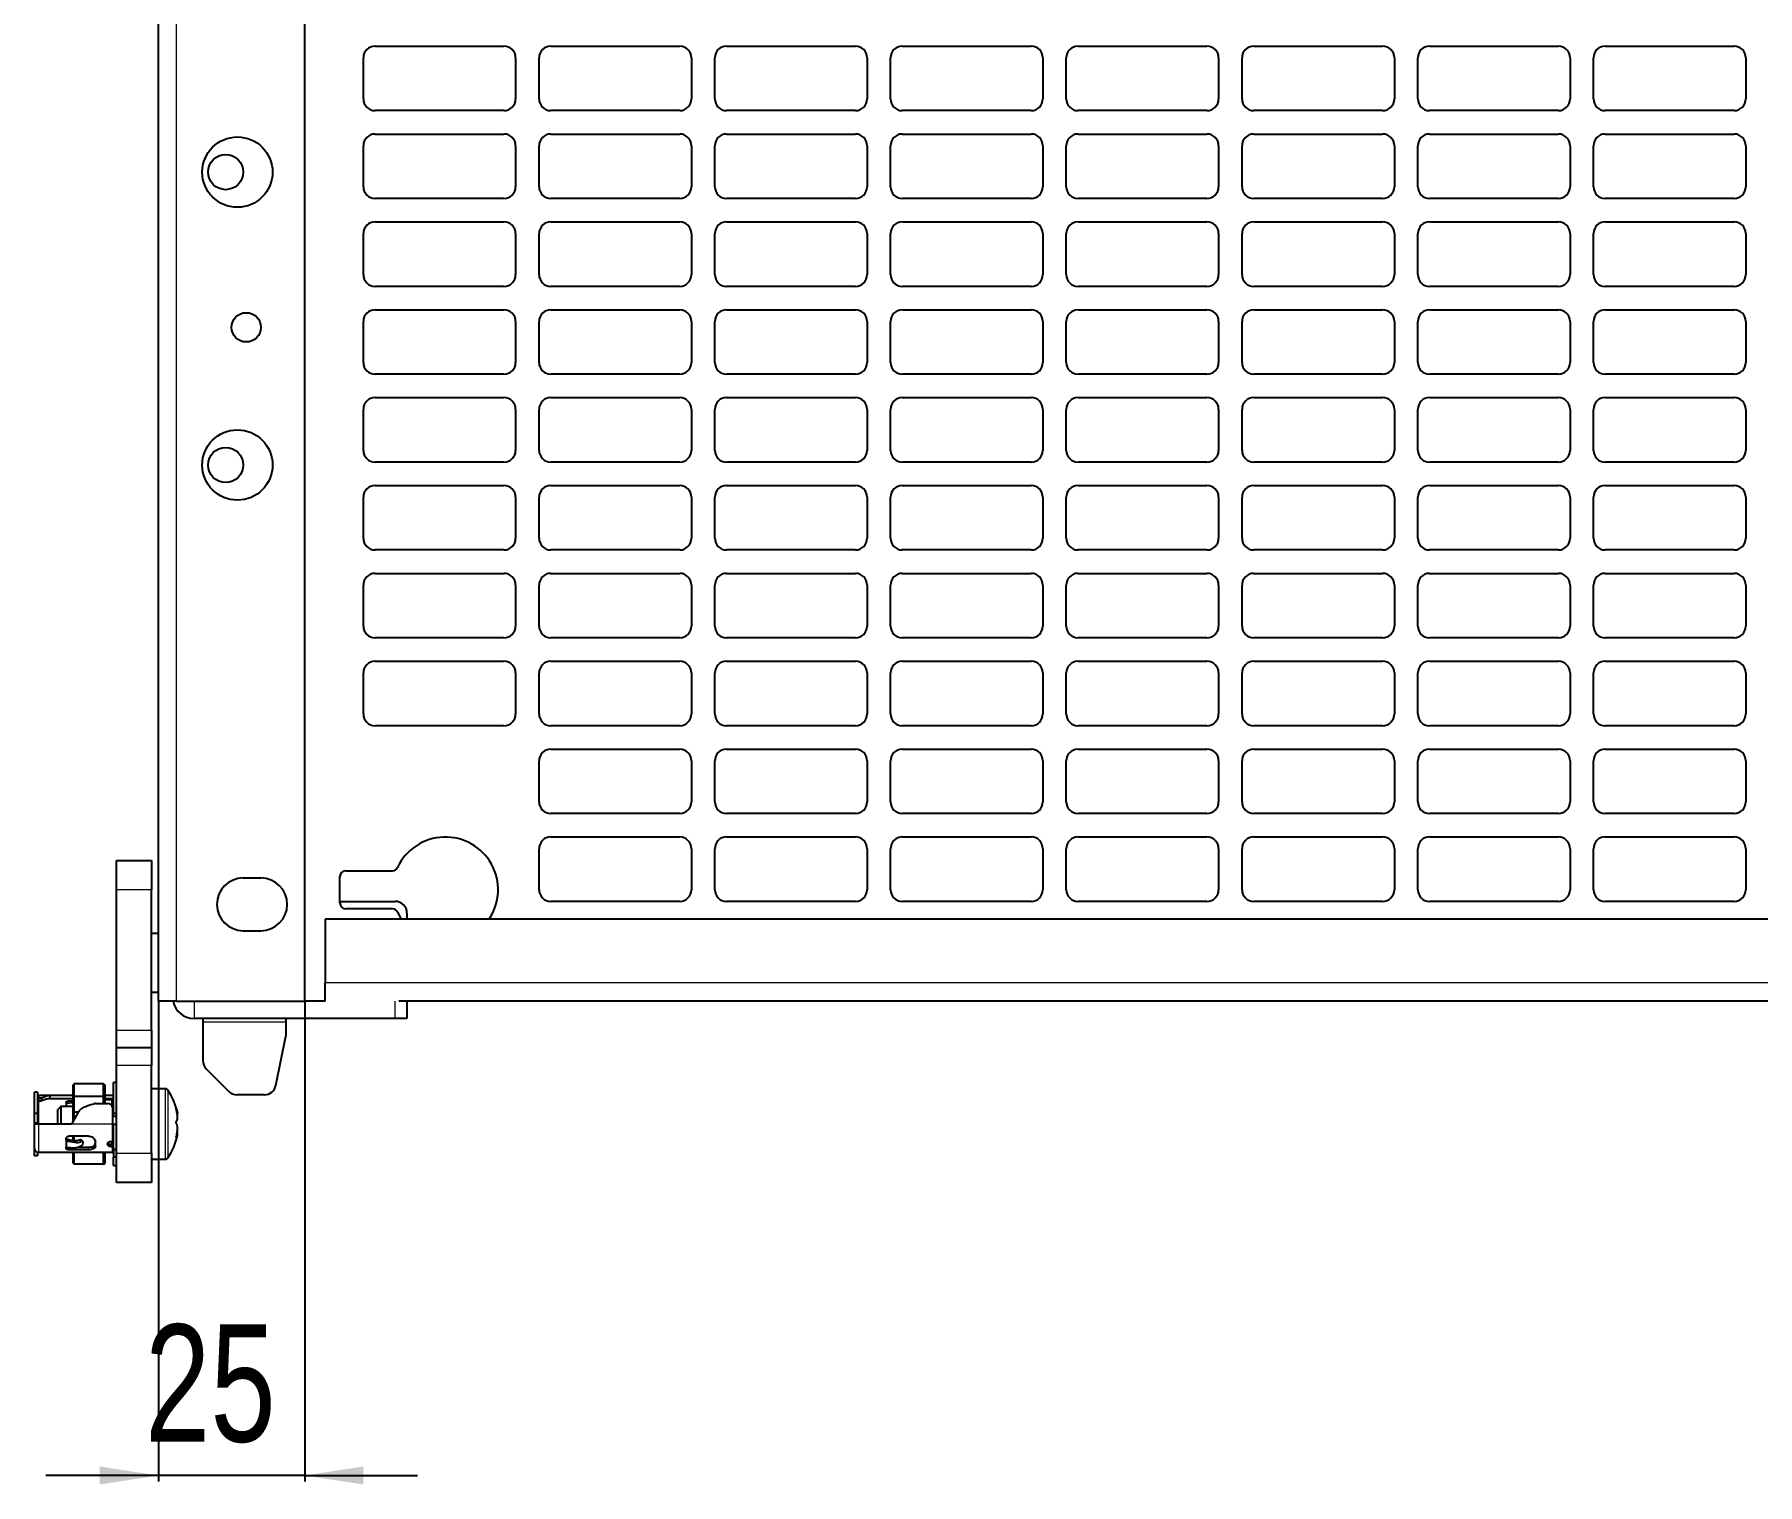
# Model space of a CAD drawing. Header units: millimetres. Extents: x -403 to 1106, y 650 to 1898.
# Drawn here: x 534.2 to 828.3, y 779.8 to 1027.4 of the extents above; entities that cross this region are included whole.
import ezdxf

# ---------------------------------------------------------------- set-up
doc = ezdxf.new("R2010")
doc.units = ezdxf.units.MM
doc.layers.add('FORMAT', color=7, linetype='Continuous')
doc.styles.add('SLDTEXTSTYLE0', font='TXT', dxfattribs={"width": 0.75})
doc.dimstyles.new('SLDDIMSTYLE1', dxfattribs={"dimtxt": 20, "dimasz": 10, "dimexe": 0, "dimexo": 0.0625, "dimgap": 5, "dimtad": 2, "dimdec": 1, "dimrnd": 1e-09, "dimzin": 12, "dimdsep": 46, "dimtxsty": 'SLDTEXTSTYLE0', "dimsah": 1, "dimcen": 0.09, "dimadec": 0, "dimazin": 3, "dimtfac": 1, "dimtmove": 0, "dimatfit": 0, "dimfxl": 0, "dimfrac": 2, "dimtolj": 1, "dimtzin": 12, "dimarcsym": 0})

# ---------------------------------------------------------------- blocks, each defined once
blk = doc.blocks.new('_D_7')
at = {"layer": 'FORMAT'}
for p, q in [((555.31, 862.35), (555.31, 780.36)), ((580.31, 862.35), (580.31, 780.36)), ((555.31, 781.36), (536.08, 781.36)), ((580.31, 781.36), (555.31, 781.36)), ((580.31, 781.36), (599.54, 781.36))]:
    blk.add_line(p, q, dxfattribs=at)
for points in [[(555.31, 781.36), (545.31, 782.9), (545.31, 779.82)], [(580.31, 781.36), (590.31, 779.82), (590.31, 782.9)]]:
    blk.add_solid(points, dxfattribs=at)
at = {"layer": 'FORMAT', "insert": (553.04, 807.14), "char_height": 20, "attachment_point": 1, "style": 'SLDTEXTSTYLE0'}
blk.add_mtext('25', dxfattribs=at)

msp = doc.modelspace()

# ---------------------------------------------------------------- linework, layer by layer
at = {"color": 7, "linetype": 'Continuous', "lineweight": 25}
for p, q in [((555.31, 862.36), (555.31, 1745.36)), ((580.31, 862.36), (580.31, 1716.16)), ((592.31, 1025.36), (614.31, 1025.36)), ((622.31, 1025.36), (644.31, 1025.36)), ((652.31, 1025.36), (674.31, 1025.36)), ((682.31, 1025.36), (704.31, 1025.36)), ((712.31, 1025.36), (734.31, 1025.36)), ((742.31, 1025.36), (764.31, 1025.36)), ((772.31, 1025.36), (794.31, 1025.36)), ((802.31, 1025.36), (824.31, 1025.36)), ((590.31, 1016.36), (590.31, 1023.36)), ((616.31, 1023.36), (616.31, 1016.36)), ((620.31, 1016.36), (620.31, 1023.36)), ((646.31, 1023.36), (646.31, 1016.36)), ((650.31, 1016.36), (650.31, 1023.36)), ((676.31, 1023.36), (676.31, 1016.36)), ((680.31, 1016.36), (680.31, 1023.36)), ((706.31, 1023.36), (706.31, 1016.36)), ((710.31, 1016.36), (710.31, 1023.36)), ((736.31, 1023.36), (736.31, 1016.36)), ((740.31, 1016.36), (740.31, 1023.36)), ((766.31, 1023.36), (766.31, 1016.36)), ((770.31, 1016.36), (770.31, 1023.36)), ((796.31, 1023.36), (796.31, 1016.36)), ((800.31, 1016.36), (800.31, 1023.36)), ((826.31, 1023.36), (826.31, 1016.36)), ((614.31, 1014.36), (592.31, 1014.36)), ((644.31, 1014.36), (622.31, 1014.36)), ((674.31, 1014.36), (652.31, 1014.36)), ((704.31, 1014.36), (682.31, 1014.36)), ((734.31, 1014.36), (712.31, 1014.36)), ((764.31, 1014.36), (742.31, 1014.36)), ((794.31, 1014.36), (772.31, 1014.36)), ((824.31, 1014.36), (802.31, 1014.36)), ((592.31, 1010.36), (614.31, 1010.36)), ((622.31, 1010.36), (644.31, 1010.36)), ((652.31, 1010.36), (674.31, 1010.36)), ((682.31, 1010.36), (704.31, 1010.36)), ((712.31, 1010.36), (734.31, 1010.36)), ((742.31, 1010.36), (764.31, 1010.36)), ((772.31, 1010.36), (794.31, 1010.36)), ((802.31, 1010.36), (824.31, 1010.36)), ((590.31, 1001.36), (590.31, 1008.36)), ((616.31, 1008.36), (616.31, 1001.36)), ((620.31, 1001.36), (620.31, 1008.36)), ((646.31, 1008.36), (646.31, 1001.36)), ((650.31, 1001.36), (650.31, 1008.36)), ((676.31, 1008.36), (676.31, 1001.36)), ((680.31, 1001.36), (680.31, 1008.36)), ((706.31, 1008.36), (706.31, 1001.36)), ((710.31, 1001.36), (710.31, 1008.36)), ((736.31, 1008.36), (736.31, 1001.36)), ((740.31, 1001.36), (740.31, 1008.36)), ((766.31, 1008.36), (766.31, 1001.36)), ((770.31, 1001.36), (770.31, 1008.36)), ((796.31, 1008.36), (796.31, 1001.36)), ((800.31, 1001.36), (800.31, 1008.36)), ((826.31, 1008.36), (826.31, 1001.36)), ((614.31, 999.36), (592.31, 999.36)), ((644.31, 999.36), (622.31, 999.36)), ((674.31, 999.36), (652.31, 999.36)), ((704.31, 999.36), (682.31, 999.36)), ((734.31, 999.36), (712.31, 999.36)), ((764.31, 999.36), (742.31, 999.36)), ((794.31, 999.36), (772.31, 999.36)), ((824.31, 999.36), (802.31, 999.36)), ((592.31, 995.36), (614.31, 995.36)), ((622.31, 995.36), (644.31, 995.36)), ((652.31, 995.36), (674.31, 995.36)), ((682.31, 995.36), (704.31, 995.36)), ((712.31, 995.36), (734.31, 995.36)), ((742.31, 995.36), (764.31, 995.36)), ((772.31, 995.36), (794.31, 995.36)), ((802.31, 995.36), (824.31, 995.36)), ((590.31, 986.36), (590.31, 993.36)), ((616.31, 993.36), (616.31, 986.36)), ((620.31, 986.36), (620.31, 993.36)), ((646.31, 993.36), (646.31, 986.36)), ((650.31, 986.36), (650.31, 993.36)), ((676.31, 993.36), (676.31, 986.36)), ((680.31, 986.36), (680.31, 993.36)), ((706.31, 993.36), (706.31, 986.36)), ((710.31, 986.36), (710.31, 993.36)), ((736.31, 993.36), (736.31, 986.36)), ((740.31, 986.36), (740.31, 993.36)), ((766.31, 993.36), (766.31, 986.36)), ((770.31, 986.36), (770.31, 993.36)), ((796.31, 993.36), (796.31, 986.36)), ((800.31, 986.36), (800.31, 993.36)), ((826.31, 993.36), (826.31, 986.36)), ((614.31, 984.36), (592.31, 984.36)), ((644.31, 984.36), (622.31, 984.36)), ((674.31, 984.36), (652.31, 984.36)), ((704.31, 984.36), (682.31, 984.36)), ((734.31, 984.36), (712.31, 984.36)), ((764.31, 984.36), (742.31, 984.36)), ((794.31, 984.36), (772.31, 984.36)), ((824.31, 984.36), (802.31, 984.36)), ((592.31, 980.36), (614.31, 980.36)), ((622.31, 980.36), (644.31, 980.36)), ((652.31, 980.36), (674.31, 980.36)), ((682.31, 980.36), (704.31, 980.36)), ((712.31, 980.36), (734.31, 980.36)), ((742.31, 980.36), (764.31, 980.36)), ((772.31, 980.36), (794.31, 980.36)), ((802.31, 980.36), (824.31, 980.36)), ((590.31, 971.36), (590.31, 978.36)), ((616.31, 978.36), (616.31, 971.36)), ((620.31, 971.36), (620.31, 978.36)), ((646.31, 978.36), (646.31, 971.36)), ((650.31, 971.36), (650.31, 978.36)), ((676.31, 978.36), (676.31, 971.36)), ((680.31, 971.36), (680.31, 978.36)), ((706.31, 978.36), (706.31, 971.36)), ((710.31, 971.36), (710.31, 978.36)), ((736.31, 978.36), (736.31, 971.36)), ((740.31, 971.36), (740.31, 978.36)), ((766.31, 978.36), (766.31, 971.36)), ((770.31, 971.36), (770.31, 978.36)), ((796.31, 978.36), (796.31, 971.36)), ((800.31, 971.36), (800.31, 978.36)), ((826.31, 978.36), (826.31, 971.36)), ((614.31, 969.36), (592.31, 969.36)), ((644.31, 969.36), (622.31, 969.36)), ((674.31, 969.36), (652.31, 969.36)), ((704.31, 969.36), (682.31, 969.36)), ((734.31, 969.36), (712.31, 969.36)), ((764.31, 969.36), (742.31, 969.36)), ((794.31, 969.36), (772.31, 969.36)), ((824.31, 969.36), (802.31, 969.36)), ((592.31, 965.36), (614.31, 965.36)), ((622.31, 965.36), (644.31, 965.36)), ((652.31, 965.36), (674.31, 965.36)), ((682.31, 965.36), (704.31, 965.36)), ((712.31, 965.36), (734.31, 965.36)), ((742.31, 965.36), (764.31, 965.36)), ((772.31, 965.36), (794.31, 965.36)), ((802.31, 965.36), (824.31, 965.36)), ((590.31, 956.36), (590.31, 963.36)), ((616.31, 963.36), (616.31, 956.36)), ((620.31, 956.36), (620.31, 963.36)), ((646.31, 963.36), (646.31, 956.36)), ((650.31, 956.36), (650.31, 963.36)), ((676.31, 963.36), (676.31, 956.36)), ((680.31, 956.36), (680.31, 963.36)), ((706.31, 963.36), (706.31, 956.36)), ((710.31, 956.36), (710.31, 963.36)), ((736.31, 963.36), (736.31, 956.36)), ((740.31, 956.36), (740.31, 963.36)), ((766.31, 963.36), (766.31, 956.36)), ((770.31, 956.36), (770.31, 963.36)), ((796.31, 963.36), (796.31, 956.36)), ((800.31, 956.36), (800.31, 963.36)), ((826.31, 963.36), (826.31, 956.36)), ((614.31, 954.36), (592.31, 954.36)), ((644.31, 954.36), (622.31, 954.36)), ((674.31, 954.36), (652.31, 954.36)), ((704.31, 954.36), (682.31, 954.36)), ((734.31, 954.36), (712.31, 954.36)), ((764.31, 954.36), (742.31, 954.36)), ((794.31, 954.36), (772.31, 954.36)), ((824.31, 954.36), (802.31, 954.36)), ((592.31, 950.36), (614.31, 950.36)), ((622.31, 950.36), (644.31, 950.36)), ((652.31, 950.36), (674.31, 950.36)), ((682.31, 950.36), (704.31, 950.36)), ((712.31, 950.36), (734.31, 950.36)), ((742.31, 950.36), (764.31, 950.36)), ((772.31, 950.36), (794.31, 950.36)), ((802.31, 950.36), (824.31, 950.36)), ((590.31, 941.36), (590.31, 948.36)), ((616.31, 948.36), (616.31, 941.36)), ((620.31, 941.36), (620.31, 948.36)), ((646.31, 948.36), (646.31, 941.36)), ((650.31, 941.36), (650.31, 948.36)), ((676.31, 948.36), (676.31, 941.36)), ((680.31, 941.36), (680.31, 948.36)), ((706.31, 948.36), (706.31, 941.36)), ((710.31, 941.36), (710.31, 948.36)), ((736.31, 948.36), (736.31, 941.36)), ((740.31, 941.36), (740.31, 948.36)), ((766.31, 948.36), (766.31, 941.36)), ((770.31, 941.36), (770.31, 948.36)), ((796.31, 948.36), (796.31, 941.36)), ((800.31, 941.36), (800.31, 948.36)), ((826.31, 948.36), (826.31, 941.36)), ((614.31, 939.36), (592.31, 939.36)), ((644.31, 939.36), (622.31, 939.36)), ((674.31, 939.36), (652.31, 939.36)), ((704.31, 939.36), (682.31, 939.36)), ((734.31, 939.36), (712.31, 939.36)), ((764.31, 939.36), (742.31, 939.36)), ((794.31, 939.36), (772.31, 939.36)), ((824.31, 939.36), (802.31, 939.36)), ((590.31, 926.36), (590.31, 933.36)), ((592.31, 935.36), (614.31, 935.36)), ((616.31, 933.36), (616.31, 926.36)), ((620.31, 926.36), (620.31, 933.36)), ((622.31, 935.36), (644.31, 935.36)), ((646.31, 933.36), (646.31, 926.36)), ((650.31, 926.36), (650.31, 933.36)), ((652.31, 935.36), (674.31, 935.36)), ((676.31, 933.36), (676.31, 926.36)), ((680.31, 926.36), (680.31, 933.36)), ((682.31, 935.36), (704.31, 935.36)), ((706.31, 933.36), (706.31, 926.36)), ((710.31, 926.36), (710.31, 933.36)), ((712.31, 935.36), (734.31, 935.36)), ((736.31, 933.36), (736.31, 926.36)), ((740.31, 926.36), (740.31, 933.36)), ((742.31, 935.36), (764.31, 935.36)), ((766.31, 933.36), (766.31, 926.36)), ((770.31, 926.36), (770.31, 933.36)), ((772.31, 935.36), (794.31, 935.36)), ((796.31, 933.36), (796.31, 926.36)), ((800.31, 926.36), (800.31, 933.36)), ((802.31, 935.36), (824.31, 935.36)), ((826.31, 933.36), (826.31, 926.36)), ((614.31, 924.36), (592.31, 924.36)), ((644.31, 924.36), (622.31, 924.36)), ((674.31, 924.36), (652.31, 924.36)), ((704.31, 924.36), (682.31, 924.36)), ((734.31, 924.36), (712.31, 924.36)), ((764.31, 924.36), (742.31, 924.36)), ((794.31, 924.36), (772.31, 924.36)), ((824.31, 924.36), (802.31, 924.36)), ((590.31, 911.36), (590.31, 918.36)), ((592.31, 920.36), (614.31, 920.36)), ((616.31, 918.36), (616.31, 911.36)), ((620.31, 911.36), (620.31, 918.36)), ((622.31, 920.36), (644.31, 920.36)), ((646.31, 918.36), (646.31, 911.36)), ((650.31, 911.36), (650.31, 918.36)), ((652.31, 920.36), (674.31, 920.36)), ((676.31, 918.36), (676.31, 911.36)), ((680.31, 911.36), (680.31, 918.36)), ((682.31, 920.36), (704.31, 920.36)), ((706.31, 918.36), (706.31, 911.36)), ((710.31, 911.36), (710.31, 918.36)), ((712.31, 920.36), (734.31, 920.36)), ((736.31, 918.36), (736.31, 911.36)), ((740.31, 911.36), (740.31, 918.36)), ((742.31, 920.36), (764.31, 920.36)), ((766.31, 918.36), (766.31, 911.36)), ((770.31, 911.36), (770.31, 918.36)), ((772.31, 920.36), (794.31, 920.36)), ((796.31, 918.36), (796.31, 911.36)), ((800.31, 911.36), (800.31, 918.36)), ((802.31, 920.36), (824.31, 920.36)), ((826.31, 918.36), (826.31, 911.36)), ((614.31, 909.36), (592.31, 909.36)), ((644.31, 909.36), (622.31, 909.36)), ((674.31, 909.36), (652.31, 909.36)), ((704.31, 909.36), (682.31, 909.36)), ((734.31, 909.36), (712.31, 909.36)), ((764.31, 909.36), (742.31, 909.36)), ((794.31, 909.36), (772.31, 909.36)), ((824.31, 909.36), (802.31, 909.36)), ((620.31, 896.36), (620.31, 903.36)), ((622.31, 905.36), (644.31, 905.36)), ((646.31, 903.36), (646.31, 896.36)), ((650.31, 896.36), (650.31, 903.36)), ((652.31, 905.36), (674.31, 905.36)), ((676.31, 903.36), (676.31, 896.36)), ((680.31, 896.36), (680.31, 903.36)), ((682.31, 905.36), (704.31, 905.36)), ((706.31, 903.36), (706.31, 896.36)), ((710.31, 896.36), (710.31, 903.36)), ((712.31, 905.36), (734.31, 905.36)), ((736.31, 903.36), (736.31, 896.36)), ((740.31, 896.36), (740.31, 903.36)), ((742.31, 905.36), (764.31, 905.36)), ((766.31, 903.36), (766.31, 896.36)), ((770.31, 896.36), (770.31, 903.36)), ((772.31, 905.36), (794.31, 905.36)), ((796.31, 903.36), (796.31, 896.36)), ((800.31, 896.36), (800.31, 903.36)), ((802.31, 905.36), (824.31, 905.36)), ((826.31, 903.36), (826.31, 896.36)), ((644.31, 894.36), (622.31, 894.36)), ((674.31, 894.36), (652.31, 894.36)), ((704.31, 894.36), (682.31, 894.36)), ((734.31, 894.36), (712.31, 894.36)), ((764.31, 894.36), (742.31, 894.36)), ((794.31, 894.36), (772.31, 894.36)), ((824.31, 894.36), (802.31, 894.36)), ((620.31, 881.36), (620.31, 888.36)), ((622.31, 890.36), (644.31, 890.36)), ((646.31, 888.36), (646.31, 881.36)), ((650.31, 881.36), (650.31, 888.36)), ((652.31, 890.36), (674.31, 890.36)), ((676.31, 888.36), (676.31, 881.36)), ((680.31, 881.36), (680.31, 888.36)), ((682.31, 890.36), (704.31, 890.36)), ((706.31, 888.36), (706.31, 881.36)), ((710.31, 881.36), (710.31, 888.36)), ((712.31, 890.36), (734.31, 890.36)), ((736.31, 888.36), (736.31, 881.36)), ((740.31, 881.36), (740.31, 888.36)), ((742.31, 890.36), (764.31, 890.36)), ((766.31, 888.36), (766.31, 881.36)), ((770.31, 881.36), (770.31, 888.36)), ((772.31, 890.36), (794.31, 890.36)), ((796.31, 888.36), (796.31, 881.36)), ((800.31, 881.36), (800.31, 888.36)), ((802.31, 890.36), (824.31, 890.36)), ((826.31, 888.36), (826.31, 881.36)), ((548.16, 886.36), (554.16, 886.36)), ((548.16, 881.36), (548.16, 886.36)), ((554.16, 886.36), (554.16, 881.36)), ((569.81, 883.36), (572.81, 883.36)), ((586.31, 879.1), (586.31, 883.6)), ((587.31, 884.6), (595.26, 884.6)), ((548.16, 857.36), (548.16, 881.36)), ((554.16, 857.36), (554.16, 881.36)), ((586.31, 879.36), (595.76, 879.36)), ((595.26, 878.1), (587.31, 878.1)), ((596.83, 876.35), (596.17, 877.52)), ((597.76, 877.36), (597.76, 876.35)), ((644.31, 879.36), (622.31, 879.36)), ((674.31, 879.36), (652.31, 879.36)), ((704.31, 879.36), (682.31, 879.36)), ((734.31, 879.36), (712.31, 879.36)), ((764.31, 879.36), (742.31, 879.36)), ((794.31, 879.36), (772.31, 879.36)), ((824.31, 879.36), (802.31, 879.36)), ((555.31, 873.86), (554.16, 873.86)), ((569.81, 874.36), (572.81, 874.36)), ((1012.81, 876.35), (583.81, 876.35)), ((583.81, 876.35), (583.81, 865.45)), ((583.81, 862.35), (583.81, 865.45)), ((554.16, 863.86), (555.31, 863.86)), ((558.41, 862.36), (555.31, 862.36)), ((558.41, 862.36), (580.31, 862.36)), ((583.81, 862.36), (580.31, 862.36)), ((999.74, 862.35), (596.39, 862.35)), ((597.76, 862.35), (597.76, 859.36)), ((595.76, 859.36), (561.41, 859.36)), ((562.91, 859.36), (562.91, 858.76)), ((577.06, 859.36), (577.06, 858.76)), ((597.76, 859.36), (595.76, 859.36)), ((548.16, 854.36), (548.16, 857.36)), ((554.16, 857.36), (554.16, 854.36)), ((562.91, 858.76), (562.91, 852.19)), ((575.38, 847.96), (577.06, 856.36)), ((577.06, 858.76), (577.06, 856.36)), ((554.16, 854.36), (548.16, 854.36)), ((548.16, 851.36), (548.16, 854.36)), ((554.16, 854.36), (554.16, 851.36)), ((548.16, 836.36), (548.16, 851.36)), ((554.16, 836.36), (554.16, 851.36)), ((563.5, 850.77), (567.33, 846.94)), ((540.88, 848.2), (540.76, 847.97)), ((540.76, 846.02), (540.76, 847.97)), ((540.88, 848.2), (540.88, 846.05)), ((545.96, 848.2), (540.88, 848.2)), ((545.96, 846.05), (545.96, 848.2)), ((546.16, 848.07), (545.96, 848.2)), ((546.16, 848.07), (546.16, 846.04)), ((548.16, 848.46), (547.66, 848.46)), ((547.66, 843.19), (547.66, 848.46)), ((556.49, 847.36), (554.16, 847.36)), ((534.16, 843.18), (534.16, 846.79)), ((534.66, 846.79), (534.16, 846.79)), ((534.66, 846.79), (534.66, 843.18)), ((536.86, 846.21), (534.86, 846.21)), ((535.36, 845.75), (534.86, 845.75)), ((534.86, 845.75), (534.86, 845.3)), ((534.86, 845.3), (535.36, 845.3)), ((535.36, 845.3), (535.36, 845.75)), ((536.86, 845.71), (536.86, 846.21)), ((540.76, 846.21), (536.86, 846.21)), ((536.86, 845.71), (540.76, 845.71)), ((538.66, 844.36), (538.16, 843.86)), ((540.76, 844.36), (538.66, 844.36)), ((538.66, 844.36), (538.66, 841.36)), ((539.56, 845.06), (539.56, 844.9)), ((539.56, 844.9), (540.76, 845.02)), ((539.56, 844.9), (539.56, 844.36)), ((540.06, 845.3), (540.76, 845.3)), ((540.88, 846.05), (540.76, 846.02)), ((540.76, 843.36), (540.76, 846.02)), ((545.96, 846.05), (540.88, 846.05)), ((540.88, 846.05), (540.88, 843.36)), ((544.56, 844.86), (546.71, 844.86)), ((546.16, 846.04), (545.96, 846.05)), ((545.96, 844.86), (545.96, 846.05)), ((547.46, 846.21), (546.16, 846.21)), ((546.16, 846.04), (546.16, 844.86)), ((546.16, 845.71), (547.46, 845.71)), ((547.36, 845.51), (546.16, 845.51)), ((547.36, 845.51), (547.36, 844.48)), ((547.36, 844.81), (547.46, 844.81)), ((547.66, 844.36), (547.42, 844.36)), ((573.42, 846.36), (568.74, 846.36)), ((534.66, 843.18), (534.16, 843.18)), ((534.16, 841.49), (534.16, 843.18)), ((534.66, 841.49), (534.16, 841.49)), ((534.16, 841.36), (534.16, 841.49)), ((534.86, 841.36), (534.16, 841.36)), ((534.16, 837.21), (534.16, 841.36)), ((534.66, 843.18), (534.66, 841.49)), ((534.66, 841.49), (534.66, 841.36)), ((540.46, 841.36), (534.86, 841.36)), ((538.16, 841.36), (538.16, 843.86)), ((541.62, 843.36), (540.46, 841.36)), ((540.88, 843.36), (540.76, 843.36)), ((540.76, 841.88), (540.76, 843.36)), ((541.62, 843.36), (540.88, 843.36)), ((540.88, 843.36), (540.88, 842.08)), ((547.46, 844.11), (547.46, 841.36)), ((547.66, 842.8), (547.46, 842.81)), ((547.66, 841.36), (547.46, 841.36)), ((547.66, 843.19), (548.16, 843.19)), ((547.66, 842.66), (547.66, 843.19)), ((548.16, 842.66), (547.66, 842.66)), ((547.66, 837.03), (547.66, 841.36)), ((547.66, 841.36), (548.16, 841.36)), ((539.56, 838.54), (539.56, 838.87)), ((539.56, 838.54), (539.56, 837.41)), ((543.36, 839.31), (540.06, 839.31)), ((540.76, 838.58), (540.76, 839.31)), ((540.88, 839.31), (540.88, 838.54)), ((542.45, 838.3), (542.21, 838.6)), ((547.21, 838.4), (547.46, 838.4)), ((547.36, 838.4), (547.36, 837.91)), ((547.36, 838.36), (547.62, 838.36)), ((534.16, 835.93), (534.16, 837.21)), ((534.66, 835.93), (534.16, 835.93)), ((534.66, 836.54), (534.66, 835.93)), ((536.86, 836.51), (534.86, 836.51)), ((547.46, 836.51), (536.86, 836.51)), ((539.56, 837.2), (539.56, 837.41)), ((543.36, 836.96), (540.06, 836.96)), ((540.76, 834.74), (540.76, 836.51)), ((540.88, 836.51), (540.88, 834.51)), ((541.64, 837.41), (543.36, 837.41)), ((542.49, 838.16), (542.49, 838.14)), ((544.56, 837.61), (544.56, 838.28)), ((545.96, 834.51), (545.96, 836.51)), ((546.16, 836.51), (546.16, 834.64)), ((546.66, 837.87), (546.66, 837.99)), ((547.21, 837.91), (547.46, 837.91)), ((547.21, 837.51), (547.46, 837.51)), ((548.16, 837.03), (547.66, 837.03)), ((547.66, 837.03), (547.66, 835.72)), ((548.16, 835.72), (547.66, 835.72)), ((547.66, 834.26), (547.66, 835.72)), ((548.16, 831.36), (548.16, 836.36)), ((554.16, 836.36), (554.16, 831.36)), ((540.76, 834.74), (540.88, 834.51)), ((545.96, 834.51), (540.88, 834.51)), ((545.96, 834.51), (546.16, 834.64)), ((547.66, 834.26), (548.16, 834.26)), ((554.16, 835.36), (556.49, 835.36)), ((554.16, 831.36), (548.16, 831.36))]:
    msp.add_line(p, q, dxfattribs=at)
at = {"color": 8, "linetype": 'Continuous', "lineweight": 18}
for p, q in [((558.41, 862.36), (558.41, 1716.16)), ((554.16, 881.36), (548.16, 881.36)), ((1012.81, 865.45), (583.81, 865.45)), ((561.41, 862.36), (561.41, 859.36)), ((595.76, 859.36), (595.76, 862.35)), ((548.16, 857.36), (554.16, 857.36)), ((577.06, 858.76), (562.91, 858.76)), ((554.16, 851.36), (548.16, 851.36)), ((556.49, 847.36), (556.49, 844.92)), ((534.86, 845.1), (534.86, 841.36)), ((547.46, 844.81), (547.46, 845.71)), ((556.49, 844.92), (556.49, 835.36)), ((556.93, 847.13), (556.93, 844.78)), ((556.93, 844.78), (556.93, 835.59)), ((534.86, 841.36), (534.86, 836.51)), ((547.46, 841.36), (540.46, 841.36)), ((547.46, 838.4), (547.46, 841.36)), ((540.06, 837.41), (540.06, 836.96)), ((543.36, 836.96), (543.36, 837.41)), ((547.21, 837.91), (547.21, 837.51)), ((547.46, 836.51), (547.46, 837.51)), ((548.16, 836.36), (554.16, 836.36))]:
    msp.add_line(p, q, dxfattribs=at)
at = {"color": 7, "linetype": 'Continuous', "lineweight": 25, "flags": 128}
for points in [[(534.86, 846.21), (534.73, 846.19), (534.66, 846.18)], [(547.66, 845.74), (547.6, 845.72), (547.46, 845.71)], [(547.66, 844.83), (547.6, 844.82), (547.46, 844.81)], [(547.36, 838.23), (547.41, 838.32), (547.42, 838.36)], [(547.66, 838.28), (547.66, 838.31), (547.65, 838.33), (547.63, 838.35), (547.6, 838.37), (547.57, 838.38), (547.54, 838.4), (547.5, 838.4), (547.46, 838.4)], [(547.66, 837.88), (547.6, 837.9), (547.46, 837.91)]]:
    msp.add_lwpolyline(points, dxfattribs=at)
at = {"color": 7, "linetype": 'Continuous', "lineweight": 25}
for centre, radius in [((568.81, 1003.86), 6), ((566.81, 1003.86), 3), ((570.31, 977.36), 2.5), ((568.81, 953.86), 6), ((566.81, 953.86), 3)]:
    msp.add_circle(centre, radius, dxfattribs=at)
for centre, radius, start, end in [((592.31, 1023.36), 2, 90, 180), ((614.31, 1023.36), 2, 0, 90), ((622.31, 1023.36), 2, 90, 180), ((644.31, 1023.36), 2, 0, 90), ((652.31, 1023.36), 2, 90, 180), ((674.31, 1023.36), 2, 0, 90), ((682.31, 1023.36), 2, 90, 180), ((704.31, 1023.36), 2, 0, 90), ((712.31, 1023.36), 2, 90, 180), ((734.31, 1023.36), 2, 0, 90), ((742.31, 1023.36), 2, 90, 180), ((764.31, 1023.36), 2, 0, 90), ((772.31, 1023.36), 2, 90, 180), ((794.31, 1023.36), 2, 0, 90), ((802.31, 1023.36), 2, 90, 180), ((824.31, 1023.36), 2, 0, 90), ((592.31, 1016.36), 2, 180, 270), ((614.31, 1016.36), 2, 270, 0), ((622.31, 1016.36), 2, 180, 270), ((644.31, 1016.36), 2, 270, 0), ((652.31, 1016.36), 2, 180, 270), ((674.31, 1016.36), 2, 270, 0), ((682.31, 1016.36), 2, 180, 270), ((704.31, 1016.36), 2, 270, 0), ((712.31, 1016.36), 2, 180, 270), ((734.31, 1016.36), 2, 270, 0), ((742.31, 1016.36), 2, 180, 270), ((764.31, 1016.36), 2, 270, 0), ((772.31, 1016.36), 2, 180, 270), ((794.31, 1016.36), 2, 270, 0), ((802.31, 1016.36), 2, 180, 270), ((824.31, 1016.36), 2, 270, 0), ((592.31, 1008.36), 2, 90, 180), ((614.31, 1008.36), 2, 0, 90), ((622.31, 1008.36), 2, 90, 180), ((644.31, 1008.36), 2, 0, 90), ((652.31, 1008.36), 2, 90, 180), ((674.31, 1008.36), 2, 0, 90), ((682.31, 1008.36), 2, 90, 180), ((704.31, 1008.36), 2, 0, 90), ((712.31, 1008.36), 2, 90, 180), ((734.31, 1008.36), 2, 0, 90), ((742.31, 1008.36), 2, 90, 180), ((764.31, 1008.36), 2, 0, 90), ((772.31, 1008.36), 2, 90, 180), ((794.31, 1008.36), 2, 0, 90), ((802.31, 1008.36), 2, 90, 180), ((824.31, 1008.36), 2, 0, 90), ((592.31, 1001.36), 2, 180, 270), ((614.31, 1001.36), 2, 270, 0), ((622.31, 1001.36), 2, 180, 270), ((644.31, 1001.36), 2, 270, 0), ((652.31, 1001.36), 2, 180, 270), ((674.31, 1001.36), 2, 270, 0), ((682.31, 1001.36), 2, 180, 270), ((704.31, 1001.36), 2, 270, 0), ((712.31, 1001.36), 2, 180, 270), ((734.31, 1001.36), 2, 270, 0), ((742.31, 1001.36), 2, 180, 270), ((764.31, 1001.36), 2, 270, 0), ((772.31, 1001.36), 2, 180, 270), ((794.31, 1001.36), 2, 270, 0), ((802.31, 1001.36), 2, 180, 270), ((824.31, 1001.36), 2, 270, 0), ((592.31, 993.36), 2, 90, 180), ((614.31, 993.36), 2, 0, 90), ((622.31, 993.36), 2, 90, 180), ((644.31, 993.36), 2, 0, 90), ((652.31, 993.36), 2, 90, 180), ((674.31, 993.36), 2, 0, 90), ((682.31, 993.36), 2, 90, 180), ((704.31, 993.36), 2, 0, 90), ((712.31, 993.36), 2, 90, 180), ((734.31, 993.36), 2, 0, 90), ((742.31, 993.36), 2, 90, 180), ((764.31, 993.36), 2, 0, 90), ((772.31, 993.36), 2, 90, 180), ((794.31, 993.36), 2, 0, 90), ((802.31, 993.36), 2, 90, 180), ((824.31, 993.36), 2, 0, 90), ((592.31, 986.36), 2, 180, 270), ((614.31, 986.36), 2, 270, 0), ((622.31, 986.36), 2, 180, 270), ((644.31, 986.36), 2, 270, 0), ((652.31, 986.36), 2, 180, 270), ((674.31, 986.36), 2, 270, 0), ((682.31, 986.36), 2, 180, 270), ((704.31, 986.36), 2, 270, 0), ((712.31, 986.36), 2, 180, 270), ((734.31, 986.36), 2, 270, 0), ((742.31, 986.36), 2, 180, 270), ((764.31, 986.36), 2, 270, 0), ((772.31, 986.36), 2, 180, 270), ((794.31, 986.36), 2, 270, 0), ((802.31, 986.36), 2, 180, 270), ((824.31, 986.36), 2, 270, 0), ((592.31, 978.36), 2, 90, 180), ((614.31, 978.36), 2, 0, 90), ((622.31, 978.36), 2, 90, 180), ((644.31, 978.36), 2, 0, 90), ((652.31, 978.36), 2, 90, 180), ((674.31, 978.36), 2, 0, 90), ((682.31, 978.36), 2, 90, 180), ((704.31, 978.36), 2, 0, 90), ((712.31, 978.36), 2, 90, 180), ((734.31, 978.36), 2, 0, 90), ((742.31, 978.36), 2, 90, 180), ((764.31, 978.36), 2, 0, 90), ((772.31, 978.36), 2, 90, 180), ((794.31, 978.36), 2, 0, 90), ((802.31, 978.36), 2, 90, 180), ((824.31, 978.36), 2, 0, 90), ((592.31, 971.36), 2, 180, 270), ((614.31, 971.36), 2, 270, 0), ((622.31, 971.36), 2, 180, 270), ((644.31, 971.36), 2, 270, 0), ((652.31, 971.36), 2, 180, 270), ((674.31, 971.36), 2, 270, 0), ((682.31, 971.36), 2, 180, 270), ((704.31, 971.36), 2, 270, 0), ((712.31, 971.36), 2, 180, 270), ((734.31, 971.36), 2, 270, 0), ((742.31, 971.36), 2, 180, 270), ((764.31, 971.36), 2, 270, 0), ((772.31, 971.36), 2, 180, 270), ((794.31, 971.36), 2, 270, 0), ((802.31, 971.36), 2, 180, 270), ((824.31, 971.36), 2, 270, 0), ((592.31, 963.36), 2, 90, 180), ((614.31, 963.36), 2, 0, 90), ((622.31, 963.36), 2, 90, 180), ((644.31, 963.36), 2, 0, 90), ((652.31, 963.36), 2, 90, 180), ((674.31, 963.36), 2, 0, 90), ((682.31, 963.36), 2, 90, 180), ((704.31, 963.36), 2, 0, 90), ((712.31, 963.36), 2, 90, 180), ((734.31, 963.36), 2, 0, 90), ((742.31, 963.36), 2, 90, 180), ((764.31, 963.36), 2, 0, 90), ((772.31, 963.36), 2, 90, 180), ((794.31, 963.36), 2, 0, 90), ((802.31, 963.36), 2, 90, 180), ((824.31, 963.36), 2, 0, 90), ((592.31, 956.36), 2, 180, 270), ((614.31, 956.36), 2, 270, 0), ((622.31, 956.36), 2, 180, 270), ((644.31, 956.36), 2, 270, 0), ((652.31, 956.36), 2, 180, 270), ((674.31, 956.36), 2, 270, 0), ((682.31, 956.36), 2, 180, 270), ((704.31, 956.36), 2, 270, 0), ((712.31, 956.36), 2, 180, 270), ((734.31, 956.36), 2, 270, 0), ((742.31, 956.36), 2, 180, 270), ((764.31, 956.36), 2, 270, 0), ((772.31, 956.36), 2, 180, 270), ((794.31, 956.36), 2, 270, 0), ((802.31, 956.36), 2, 180, 270), ((824.31, 956.36), 2, 270, 0), ((592.31, 948.36), 2, 90, 180), ((614.31, 948.36), 2, 0, 90), ((622.31, 948.36), 2, 90, 180), ((644.31, 948.36), 2, 0, 90), ((652.31, 948.36), 2, 90, 180), ((674.31, 948.36), 2, 0, 90), ((682.31, 948.36), 2, 90, 180), ((704.31, 948.36), 2, 0, 90), ((712.31, 948.36), 2, 90, 180), ((734.31, 948.36), 2, 0, 90), ((742.31, 948.36), 2, 90, 180), ((764.31, 948.36), 2, 0, 90), ((772.31, 948.36), 2, 90, 180), ((794.31, 948.36), 2, 0, 90), ((802.31, 948.36), 2, 90, 180), ((824.31, 948.36), 2, 0, 90), ((592.31, 941.36), 2, 180, 270), ((614.31, 941.36), 2, 270, 0), ((622.31, 941.36), 2, 180, 270), ((644.31, 941.36), 2, 270, 0), ((652.31, 941.36), 2, 180, 270), ((674.31, 941.36), 2, 270, 0), ((682.31, 941.36), 2, 180, 270), ((704.31, 941.36), 2, 270, 0), ((712.31, 941.36), 2, 180, 270), ((734.31, 941.36), 2, 270, 0), ((742.31, 941.36), 2, 180, 270), ((764.31, 941.36), 2, 270, 0), ((772.31, 941.36), 2, 180, 270), ((794.31, 941.36), 2, 270, 0), ((802.31, 941.36), 2, 180, 270), ((824.31, 941.36), 2, 270, 0), ((592.31, 933.36), 2, 90, 180), ((614.31, 933.36), 2, 0, 90), ((622.31, 933.36), 2, 90, 180), ((644.31, 933.36), 2, 0, 90), ((652.31, 933.36), 2, 90, 180), ((674.31, 933.36), 2, 0, 90), ((682.31, 933.36), 2, 90, 180), ((704.31, 933.36), 2, 0, 90), ((712.31, 933.36), 2, 90, 180), ((734.31, 933.36), 2, 0, 90), ((742.31, 933.36), 2, 90, 180), ((764.31, 933.36), 2, 0, 90), ((772.31, 933.36), 2, 90, 180), ((794.31, 933.36), 2, 0, 90), ((802.31, 933.36), 2, 90, 180), ((824.31, 933.36), 2, 0, 90), ((592.31, 926.36), 2, 180, 270), ((614.31, 926.36), 2, 270, 0), ((622.31, 926.36), 2, 180, 270), ((644.31, 926.36), 2, 270, 0), ((652.31, 926.36), 2, 180, 270), ((674.31, 926.36), 2, 270, 0), ((682.31, 926.36), 2, 180, 270), ((704.31, 926.36), 2, 270, 0), ((712.31, 926.36), 2, 180, 270), ((734.31, 926.36), 2, 270, 0), ((742.31, 926.36), 2, 180, 270), ((764.31, 926.36), 2, 270, 0), ((772.31, 926.36), 2, 180, 270), ((794.31, 926.36), 2, 270, 0), ((802.31, 926.36), 2, 180, 270), ((824.31, 926.36), 2, 270, 0), ((592.31, 918.36), 2, 90, 180), ((614.31, 918.36), 2, 0, 90), ((622.31, 918.36), 2, 90, 180), ((644.31, 918.36), 2, 0, 90), ((652.31, 918.36), 2, 90, 180), ((674.31, 918.36), 2, 0, 90), ((682.31, 918.36), 2, 90, 180), ((704.31, 918.36), 2, 0, 90), ((712.31, 918.36), 2, 90, 180), ((734.31, 918.36), 2, 0, 90), ((742.31, 918.36), 2, 90, 180), ((764.31, 918.36), 2, 0, 90), ((772.31, 918.36), 2, 90, 180), ((794.31, 918.36), 2, 0, 90), ((802.31, 918.36), 2, 90, 180), ((824.31, 918.36), 2, 0, 90), ((592.31, 911.36), 2, 180, 270), ((614.31, 911.36), 2, 270, 0), ((622.31, 911.36), 2, 180, 270), ((644.31, 911.36), 2, 270, 0), ((652.31, 911.36), 2, 180, 270), ((674.31, 911.36), 2, 270, 0), ((682.31, 911.36), 2, 180, 270), ((704.31, 911.36), 2, 270, 0), ((712.31, 911.36), 2, 180, 270), ((734.31, 911.36), 2, 270, 0), ((742.31, 911.36), 2, 180, 270), ((764.31, 911.36), 2, 270, 0), ((772.31, 911.36), 2, 180, 270), ((794.31, 911.36), 2, 270, 0), ((802.31, 911.36), 2, 180, 270), ((824.31, 911.36), 2, 270, 0), ((622.31, 903.36), 2, 90, 180), ((644.31, 903.36), 2, 0, 90), ((652.31, 903.36), 2, 90, 180), ((674.31, 903.36), 2, 0, 90), ((682.31, 903.36), 2, 90, 180), ((704.31, 903.36), 2, 0, 90), ((712.31, 903.36), 2, 90, 180), ((734.31, 903.36), 2, 0, 90), ((742.31, 903.36), 2, 90, 180), ((764.31, 903.36), 2, 0, 90), ((772.31, 903.36), 2, 90, 180), ((794.31, 903.36), 2, 0, 90), ((802.31, 903.36), 2, 90, 180), ((824.31, 903.36), 2, 0, 90), ((622.31, 896.36), 2, 180, 270), ((644.31, 896.36), 2, 270, 0), ((652.31, 896.36), 2, 180, 270), ((674.31, 896.36), 2, 270, 0), ((682.31, 896.36), 2, 180, 270), ((704.31, 896.36), 2, 270, 0), ((712.31, 896.36), 2, 180, 270), ((734.31, 896.36), 2, 270, 0), ((742.31, 896.36), 2, 180, 270), ((764.31, 896.36), 2, 270, 0), ((772.31, 896.36), 2, 180, 270), ((794.31, 896.36), 2, 270, 0), ((802.31, 896.36), 2, 180, 270), ((824.31, 896.36), 2, 270, 0), ((604.31, 881.35), 9, 326.251, 154.8493), ((622.31, 888.36), 2, 90, 180), ((644.31, 888.36), 2, 0, 90), ((652.31, 888.36), 2, 90, 180), ((674.31, 888.36), 2, 0, 90), ((682.31, 888.36), 2, 90, 180), ((704.31, 888.36), 2, 0, 90), ((712.31, 888.36), 2, 90, 180), ((734.31, 888.36), 2, 0, 90), ((742.31, 888.36), 2, 90, 180), ((764.31, 888.36), 2, 0, 90), ((772.31, 888.36), 2, 90, 180), ((794.31, 888.36), 2, 0, 90), ((802.31, 888.36), 2, 90, 180), ((824.31, 888.36), 2, 0, 90), ((569.81, 878.86), 4.5, 90, 270), ((572.81, 878.86), 4.5, 270, 90), ((587.31, 883.6), 1, 90, 180), ((595.26, 885.6), 1, 270, 334.8493), ((622.31, 881.36), 2, 180, 270), ((644.31, 881.36), 2, 270, 0), ((652.31, 881.36), 2, 180, 270), ((674.31, 881.36), 2, 270, 0), ((682.31, 881.36), 2, 180, 270), ((704.31, 881.36), 2, 270, 0), ((712.31, 881.36), 2, 180, 270), ((734.31, 881.36), 2, 270, 0), ((742.31, 881.36), 2, 180, 270), ((764.31, 881.36), 2, 270, 0), ((772.31, 881.36), 2, 180, 270), ((794.31, 881.36), 2, 270, 0), ((802.31, 881.36), 2, 180, 270), ((824.31, 881.36), 2, 270, 0), ((587.31, 879.1), 1, 180, 270), ((595.26, 877.1), 1, 25.1507, 90), ((595.76, 877.36), 2, 0, 90), ((561.41, 862.96), 3.6, 189.5941, 270), ((564.91, 852.19), 2, 180, 225), ((556.49, 846.82), 0.54, 35.2515, 90), ((573.42, 848.36), 2, 270, 348.6901), ((534.86, 845.51), 0.2, 90, 180), ((544.56, 844.11), 0.75, 90, 105.0484), ((546.71, 844.11), 0.75, 0, 90), ((547.46, 846.41), 0.2, 270, 0), ((547.56, 844.44), 0.0996, 305.5332, 356.0721), ((548.76, 841.36), 10, 11.0263, 35.2515), ((568.74, 848.36), 2, 225, 270), ((548.76, 841.36), 10, 324.7485, 348.9291), ((534.86, 837.21), 0.7, 180, 270), ((547.48, 837.33), 0.183, 7.3339, 95.8124), ((547.46, 836.31), 0.2, 0, 90), ((556.49, 835.9), 0.54, 270, 324.7485)]:
    msp.add_arc(centre, radius, start, end, dxfattribs=at)
for points, knots in [([(534.86, 846.21), (534.86, 846.17), (534.86, 846.11), (534.86, 845.86), (534.86, 845.75)], [0, 0, 0, 0, 0.559866, 1, 1, 1, 1]), ([(536.86, 846.21), (536.58, 846.17), (536.08, 846.11), (535.58, 845.86), (535.36, 845.75)], [0, 0, 0, 0, 0.559911, 1, 1, 1, 1]), ([(536.86, 845.71), (536.58, 845.68), (536.08, 845.64), (535.58, 845.4), (535.36, 845.3)], [0, 0, 0, 0, 0.559868, 1, 1, 1, 1]), ([(539.56, 845.06), (539.57, 845.09), (539.58, 845.15), (539.67, 845.22), (539.79, 845.27), (539.93, 845.3), (540.03, 845.3), (540.06, 845.3)], [0, 0, 0, 0, 0.214295, 0.42863, 0.64223, 0.856153, 1, 1, 1, 1]), ([(541.62, 843.36), (541.79, 843.57), (542.14, 844.02), (543.12, 844.49), (543.88, 844.7), (544.37, 844.83)], [0, 0, 0, 0, 0.254027, 0.526591, 1, 1, 1, 1]), ([(547.66, 844.13), (547.66, 844.12), (547.66, 844.1), (547.64, 844.07), (547.61, 844.04), (547.53, 844.03), (547.48, 844.02), (547.45, 844.02)], [0, 0, 0, 0, 0.1874623, 0.362386, 0.5172771, 0.7506419, 1, 1, 1, 1]), ([(547.66, 843.07), (547.66, 843.06), (547.66, 843.04), (547.64, 843.02), (547.61, 843), (547.54, 843), (547.49, 843.01), (547.46, 843.01)], [0, 0, 0, 0, 0.195302, 0.377541, 0.538909, 0.761383, 1, 1, 1, 1]), ([(558.36, 839.1), (558.36, 839.11), (558.36, 839.12), (558.37, 839.18), (558.42, 839.37), (558.5, 839.73), (558.57, 840.17), (558.59, 840.58), (558.57, 841), (558.5, 841.26), (558.41, 841.46), (558.38, 841.56), (558.37, 841.61), (558.36, 841.65), (558.36, 841.68), (558.37, 841.71), (558.38, 841.75), (558.43, 841.88), (558.53, 842.01), (558.59, 842.27), (558.59, 842.68), (558.53, 843.15), (558.44, 843.55), (558.39, 843.8), (558.37, 843.88), (558.36, 843.91), (558.36, 843.93), (558.36, 843.93), (558.37, 843.92), (558.42, 843.82), (558.5, 843.58), (558.57, 843.33), (558.59, 843.2), (558.58, 843.22), (558.58, 843.22)], [0, 0, 0, 0, 0.003345, 0.008051, 0.021089, 0.079366, 0.148702, 0.192613, 0.236883, 0.333397, 0.365116, 0.38101, 0.389, 0.39245, 0.395936, 0.398929, 0.404202, 0.420534, 0.496786, 0.57371, 0.618848, 0.683268, 0.755446, 0.773497, 0.782566, 0.786215, 0.789905, 0.793055, 0.797819, 0.811366, 0.872185, 0.942602, 0.985944, 1, 1, 1, 1]), ([(558.52, 842.9), (558.54, 842.9), (558.58, 842.89), (558.59, 842.99), (558.58, 843.13), (558.57, 843.21)], [0, 0, 0, 0, 0.323505, 0.667834, 1, 1, 1, 1]), ([(539.56, 838.87), (539.57, 838.91), (539.58, 839.01), (539.67, 839.14), (539.79, 839.24), (539.93, 839.3), (540.03, 839.31), (540.06, 839.31)], [0, 0, 0, 0, 0.214373, 0.428779, 0.642592, 0.856666, 1, 1, 1, 1]), ([(539.56, 838.83), (539.99, 838.73), (540.58, 838.6), (541.4, 838.48), (541.69, 838.61), (541.84, 838.67)], [0, 0, 0, 0, 0.56666, 0.780905, 1, 1, 1, 1]), ([(539.56, 838.54), (540.06, 838.43), (540.73, 838.29), (541.63, 838.18), (541.93, 838.3), (542.09, 838.36)], [0, 0, 0, 0, 0.587693, 0.790818, 1, 1, 1, 1]), ([(541.84, 838.67), (541.89, 838.68), (541.98, 838.7), (542.1, 838.69), (542.15, 838.65), (542.17, 838.64)], [0, 0, 0, 0, 0.369126, 0.738256, 1, 1, 1, 1]), ([(542.49, 838.16), (542.49, 838.2), (542.48, 838.28), (542.4, 838.35), (542.29, 838.39), (542.18, 838.39), (542.11, 838.37), (542.09, 838.36)], [0, 0, 0, 0, 0.2258834, 0.4517668, 0.6776501, 0.9035238, 1, 1, 1, 1]), ([(542.21, 838.59), (542.2, 838.61), (542.19, 838.62), (542.18, 838.64), (542.17, 838.64)], [0, 0, 0, 0, 0.872289, 1, 1, 1, 1]), ([(543.36, 839.31), (543.5, 839.3), (543.77, 839.27), (544.13, 839.09), (544.4, 838.82), (544.54, 838.54), (544.56, 838.36), (544.56, 838.28)], [0, 0, 0, 0, 0.2132377, 0.4264897, 0.6391595, 0.8495978, 1, 1, 1, 1]), ([(546.66, 837.99), (546.67, 838.03), (546.68, 838.12), (546.78, 838.25), (546.91, 838.34), (547.07, 838.4), (547.17, 838.4), (547.21, 838.4)], [0, 0, 0, 0, 0.214305, 0.42865, 0.642279, 0.856223, 1, 1, 1, 1]), ([(558.58, 839.44), (558.58, 839.46), (558.6, 839.53), (558.57, 839.49), (558.5, 839.32), (558.43, 839.17), (558.4, 839.12), (558.38, 839.1), (558.37, 839.09), (558.36, 839.09), (558.36, 839.1), (558.36, 839.1)], [0, 0, 0, 0, 0.080401, 0.295603, 0.713246, 0.816348, 0.881908, 0.925057, 0.968454, 0.985778, 1, 1, 1, 1]), ([(558.56, 839.51), (558.56, 839.51), (558.58, 839.61), (558.59, 839.77), (558.59, 839.9), (558.57, 839.91), (558.56, 839.91)], [0, 0, 0, 0, 0.021687, 0.47072, 0.923421, 1, 1, 1, 1]), ([(539.56, 837.41), (540.06, 837.35), (540.73, 837.26), (541.63, 837.37), (541.93, 837.54), (542.09, 837.63)], [0, 0, 0, 0, 0.587693, 0.790818, 1, 1, 1, 1]), ([(540.06, 836.96), (540.01, 836.96), (539.89, 836.97), (539.74, 837.01), (539.63, 837.06), (539.57, 837.13), (539.57, 837.18), (539.56, 837.2)], [0, 0, 0, 0, 0.214445, 0.428893, 0.643239, 0.857188, 1, 1, 1, 1]), ([(542.09, 837.63), (542.14, 837.65), (542.23, 837.7), (542.36, 837.82), (542.45, 837.95), (542.49, 838.06), (542.49, 838.12), (542.49, 838.14)], [0, 0, 0, 0, 0.225867, 0.451734, 0.677598, 0.903479, 1, 1, 1, 1]), ([(543.36, 837.41), (543.5, 837.42), (543.77, 837.43), (544.13, 837.52), (544.4, 837.67), (544.54, 837.87), (544.56, 838.01), (544.56, 838.07)], [0, 0, 0, 0, 0.212875, 0.425767, 0.637937, 0.847353, 1, 1, 1, 1]), ([(544.56, 837.61), (544.55, 837.52), (544.53, 837.36), (544.33, 837.17), (544.03, 837.04), (543.69, 836.97), (543.46, 836.96), (543.36, 836.96)], [0, 0, 0, 0, 0.212833, 0.42585, 0.635542, 0.846587, 1, 1, 1, 1]), ([(547.21, 837.51), (547.15, 837.51), (547.03, 837.52), (546.86, 837.58), (546.74, 837.67), (546.67, 837.77), (546.67, 837.84), (546.66, 837.87)], [0, 0, 0, 0, 0.214393, 0.428789, 0.643061, 0.856854, 1, 1, 1, 1]), ([(546.7, 838.13), (546.73, 838.1), (546.78, 838.03), (546.92, 837.95), (547.07, 837.91), (547.17, 837.91), (547.21, 837.91)], [0, 0, 0, 0, 0.252501, 0.531568, 0.811143, 1, 1, 1, 1])]:
    msp.add_open_spline(points, degree=3, knots=knots, dxfattribs=at)
at = {"color": 8, "linetype": 'Continuous', "lineweight": 18}
msp.add_open_spline([(542.09, 838.36), (542.05, 838.41), (541.98, 838.49), (541.89, 838.6), (541.85, 838.65), (541.84, 838.67)], degree=3, knots=[0, 0, 0, 0, 0.502362, 0.815418, 1, 1, 1, 1], dxfattribs=at)

# ---------------------------------------------------------------- dimensions: what is measured, and where the dimension line sits
at = {"layer": 'FORMAT'}
dim = msp.add_linear_dim(base=(555.31, 781.36), p1=(580.31, 862.36), p2=(555.31, 862.36), dimstyle='SLDDIMSTYLE1', dxfattribs=at)
dim.commit()
dim.dimension.update_dxf_attribs({"geometry": '_D_7', "text_midpoint": (567.81, 781.36), "dimtype": 160})

doc.saveas('drawing.dxf')
